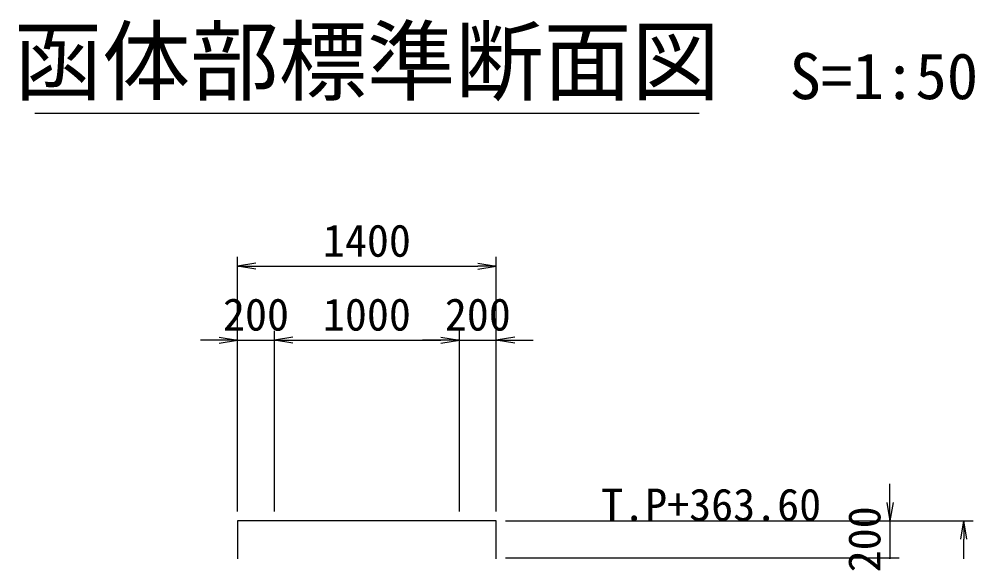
# Model space of a CAD drawing. Header units: millimetres. Extents: x 156724 to 219930, y -98905 to 17820.
# Drawn here: x 161271 to 166442, y -1184 to 1701 of the extents above; entities that cross this region are included whole.
import ezdxf
from ezdxf.enums import TextEntityAlignment as Align

# ---------------------------------------------------------------- set-up
doc = ezdxf.new("R2010")
doc.units = ezdxf.units.MM
doc.header["$LTSCALE"] = 60
doc.header["$PDSIZE"] = 300
doc.layers.get('Defpoints').update_dxf_attribs({"color": 151})
for name, color, linetype, lineweight in [('D-STR-DIM', 7, 'Continuous', 13), ('D-STR-HTXT', 7, 'Continuous', 13), ('D-STR-STR6', 7, 'Continuous', 13), ('D-TTL-LINE', 7, 'Continuous', 13), ('D-TTL-TXT', 7, 'Continuous', 13)]:
    doc.layers.add(name, color=color, linetype=linetype, lineweight=lineweight)
doc.styles.add('MS ゴシック', font='MS Gothic.ttf')
doc.styles.add('YOKO_GOTHIC', font='MS Gothic.ttf')
doc.styles.add('ＭＳ ゴシック', font='MS Gothic.ttf')
doc.dimstyles.new('S50', dxfattribs={"dimscale": 50, "dimtxt": 3.5, "dimasz": 2, "dimexe": 1, "dimexo": 1, "dimgap": 1, "dimtad": 1, "dimdec": 0, "dimzin": 1, "dimdsep": 46, "dimtxsty": 'YOKO_GOTHIC', "dimblk": 'OPEN', "dimcen": 0, "dimclrd": 256, "dimclre": 256, "dimclrt": 256, "dimaunit": 1, "dimadec": 3, "dimazin": 0, "dimtfac": 1, "dimtdec": 0, "dimtix": 1, "dimtmove": 2, "dimatfit": 3, "dimldrblk": 'OPEN', "dimfxl": 1, "dimlwd": -1, "dimlwe": -1, "dimarcsym": 0})

# ---------------------------------------------------------------- blocks, each defined once
blk = doc.blocks.new('_Open')
at = {"color": 0, "linetype": 'ByBlock', "lineweight": -2}
for p, q in [((-1, 0.167), (0, 0)), ((-1, -0.167), (0, 0)), ((0, 0), (-1, 0))]:
    blk.add_line(p, q, dxfattribs=at)
blk = doc.blocks.new('*D561')
at = {"layer": 'D-STR-DIM', "transparency": 16777216}
for p, q in [((162452.7, -965.4), (162452.7, 13)), ((162652.7, -965.4), (162652.7, 13)), ((162352.7, -37), (162252.7, -37)), ((162452.7, -37), (162652.7, -37)), ((162752.7, -37), (162852.7, -37))]:
    blk.add_line(p, q, dxfattribs=at)
at = {"layer": 'Defpoints', "color": 0, "transparency": 16777216}
for p in [(162652.7, -37), (162452.7, -1015.4), (162652.7, -1015.4)]:
    blk.add_point(p, dxfattribs=at)
at = {"layer": 'D-STR-DIM', "transparency": 16777216, "xscale": 100, "yscale": 100, "zscale": 100}
blk.add_blockref('_Open', (162452.7, -37), dxfattribs=at)
at = {"layer": 'D-STR-DIM', "transparency": 16777216, "xscale": 100, "yscale": 100, "zscale": 100, "rotation": 180}
blk.add_blockref('_Open', (162652.7, -37), dxfattribs=at)
at = {"layer": 'D-STR-DIM', "transparency": 16777216, "insert": (162552.7, 100.5), "char_height": 175, "attachment_point": 5, "style": 'YOKO_GOTHIC'}
blk.add_mtext('200', dxfattribs=at)
blk = doc.blocks.new('*D562')
at = {"layer": 'D-STR-DIM', "transparency": 16777216}
for p, q in [((162652.7, -965.4), (162652.7, 13)), ((163652.7, -965.4), (163652.7, 13)), ((162752.7, -37), (163552.7, -37))]:
    blk.add_line(p, q, dxfattribs=at)
at = {"layer": 'Defpoints', "color": 0, "transparency": 16777216}
for p in [(163652.7, -37), (162652.7, -1015.4), (163652.7, -1015.4)]:
    blk.add_point(p, dxfattribs=at)
at = {"layer": 'D-STR-DIM', "transparency": 16777216, "xscale": 100, "yscale": 100, "zscale": 100, "rotation": 180}
blk.add_blockref('_Open', (162652.7, -37), dxfattribs=at)
at = {"layer": 'D-STR-DIM', "transparency": 16777216, "xscale": 100, "yscale": 100, "zscale": 100}
blk.add_blockref('_Open', (163652.7, -37), dxfattribs=at)
at = {"layer": 'D-STR-DIM', "transparency": 16777216, "insert": (163152.7, 100.5), "char_height": 175, "attachment_point": 5, "style": 'YOKO_GOTHIC'}
blk.add_mtext('1000', dxfattribs=at)
blk = doc.blocks.new('*D563')
at = {"layer": 'D-STR-DIM', "transparency": 16777216}
for p, q in [((163652.7, -965.4), (163652.7, 13)), ((163852.7, -965.4), (163852.7, 13)), ((163552.7, -37), (163452.7, -37)), ((163652.7, -37), (163852.7, -37)), ((163952.7, -37), (164052.7, -37))]:
    blk.add_line(p, q, dxfattribs=at)
at = {"layer": 'Defpoints', "color": 0, "transparency": 16777216}
for p in [(163852.7, -37), (163652.7, -1015.4), (163852.7, -1015.4)]:
    blk.add_point(p, dxfattribs=at)
at = {"layer": 'D-STR-DIM', "transparency": 16777216, "xscale": 100, "yscale": 100, "zscale": 100}
blk.add_blockref('_Open', (163652.7, -37), dxfattribs=at)
at = {"layer": 'D-STR-DIM', "transparency": 16777216, "xscale": 100, "yscale": 100, "zscale": 100, "rotation": 180}
blk.add_blockref('_Open', (163852.7, -37), dxfattribs=at)
at = {"layer": 'D-STR-DIM', "transparency": 16777216, "insert": (163752.7, 100.5), "char_height": 175, "attachment_point": 5, "style": 'YOKO_GOTHIC'}
blk.add_mtext('200', dxfattribs=at)
blk = doc.blocks.new('*D564')
at = {"layer": 'D-STR-DIM', "transparency": 16777216}
for p, q in [((162452.7, -965.4), (162452.7, 413)), ((162552.7, 363), (163752.7, 363)), ((163852.7, -965.4), (163852.7, 413))]:
    blk.add_line(p, q, dxfattribs=at)
at = {"layer": 'Defpoints', "color": 0, "transparency": 16777216}
for p in [(163852.7, 363), (162452.7, -1015.4), (163852.7, -1015.4)]:
    blk.add_point(p, dxfattribs=at)
at = {"layer": 'D-STR-DIM', "transparency": 16777216, "xscale": 100, "yscale": 100, "zscale": 100, "rotation": 180}
blk.add_blockref('_Open', (162452.7, 363), dxfattribs=at)
at = {"layer": 'D-STR-DIM', "transparency": 16777216, "xscale": 100, "yscale": 100, "zscale": 100}
blk.add_blockref('_Open', (163852.7, 363), dxfattribs=at)
at = {"layer": 'D-STR-DIM', "transparency": 16777216, "insert": (163152.7, 500.5), "char_height": 175, "attachment_point": 5, "style": 'YOKO_GOTHIC'}
blk.add_mtext('1400', dxfattribs=at)
blk = doc.blocks.new('*D349')
at = {"layer": 'D-STR-DIM', "transparency": 16777216}
for p, q in [((165982.2, -915.4), (165982.2, -815.4)), ((163902.7, -1015.4), (166032.2, -1015.4)), ((165982.2, -1015.4), (165982.2, -1215.4)), ((163902.7, -1215.4), (166032.2, -1215.4)), ((165982.2, -1315.4), (165982.2, -1415.4))]:
    blk.add_line(p, q, dxfattribs=at)
at = {"layer": 'Defpoints', "color": 0, "transparency": 16777216}
for p in [(163852.7, -1015.4), (163852.7, -1215.4), (165982.2, -1215.4)]:
    blk.add_point(p, dxfattribs=at)
at = {"layer": 'D-STR-DIM', "transparency": 16777216, "xscale": 100, "yscale": 100, "zscale": 100}
for p, rotation in [((165982.2, -1015.4), 270), ((165982.2, -1215.4), 90)]:
    blk.add_blockref('_Open', p, dxfattribs=dict(at, rotation=rotation))
at = {"layer": 'D-STR-DIM', "transparency": 16777216, "insert": (165844.7, -1115.4), "char_height": 175, "attachment_point": 5, "rotation": 90, "style": 'YOKO_GOTHIC'}
blk.add_mtext('200', dxfattribs=at)
blk = doc.blocks.new('*D351')
at = {"layer": 'D-STR-DIM', "transparency": 16777216}
for p, q in [((163902.7, -1015.4), (166432.2, -1015.4)), ((166382.2, -3315.4), (166382.2, -1115.4)), ((163902.7, -3415.4), (166432.2, -3415.4))]:
    blk.add_line(p, q, dxfattribs=at)
at = {"layer": 'Defpoints', "color": 0, "transparency": 16777216}
for p in [(163852.7, -1015.4), (166382.2, -1015.4), (163852.7, -3415.4)]:
    blk.add_point(p, dxfattribs=at)
at = {"layer": 'D-STR-DIM', "transparency": 16777216, "xscale": 100, "yscale": 100, "zscale": 100}
for p, rotation in [((166382.2, -1015.4), 90), ((166382.2, -3415.4), 270)]:
    blk.add_blockref('_Open', p, dxfattribs=dict(at, rotation=rotation))
at = {"layer": 'D-STR-DIM', "transparency": 16777216, "insert": (166244.7, -2215.4), "char_height": 175, "attachment_point": 5, "rotation": 90, "style": 'YOKO_GOTHIC'}
blk.add_mtext('2400', dxfattribs=at)

msp = doc.modelspace()

# ---------------------------------------------------------------- linework, layer by layer
at = {"layer": 'D-STR-STR6'}
msp.add_lwpolyline([(162452.7, -3415.4), (163852.7, -3415.4), (163852.7, -1015.4), (162452.7, -1015.4)], close=True, dxfattribs=at)
at = {"layer": 'D-TTL-LINE'}
msp.add_line((161356.1, 1192.5), (164949.4, 1192.5), dxfattribs=at)

# ---------------------------------------------------------------- texts
at = {"layer": 'D-STR-HTXT', "ltscale": 0.01, "style": 'ＭＳ ゴシック'}
msp.add_text('T.P+363.60', height=175, dxfattribs=at).set_placement((164419.6, -1015.4))
at = {"layer": 'D-TTL-TXT', "style": 'MS ゴシック'}
for s, height, p in [('函体部標準断面図', 350, (163152.7, 1192.5)), ('S=1:50', 250, (165949.4, 1192.5))]:
    msp.add_text(s, height=height, dxfattribs=at).set_placement(p, align=Align.BOTTOM_CENTER)

# ---------------------------------------------------------------- dimensions: what is measured, and where the dimension line sits
at = {"layer": 'D-STR-DIM'}
for base, p1, p2, picture, middle in [((163852.7, 363), (162452.7, -1015.4), (163852.7, -1015.4), '*D564', (163152.7, 500.5)), ((162652.7, -37), (162452.7, -1015.4), (162652.7, -1015.4), '*D561', (162552.7, 100.5)), ((163652.7, -37), (162652.7, -1015.4), (163652.7, -1015.4), '*D562', (163152.7, 100.5)), ((163852.7, -37), (163652.7, -1015.4), (163852.7, -1015.4), '*D563', (163752.7, 100.5))]:
    dim = msp.add_linear_dim(base=base, p1=p1, p2=p2, dimstyle='S50', dxfattribs=at)
    dim.commit()
    dim.dimension.update_dxf_attribs({"geometry": picture, "text_midpoint": middle})
for base, p1, p2, picture, middle in [((165982.2, -1215.4), (163852.7, -1015.4), (163852.7, -1215.4), '*D349', (165844.7, -1115.4)), ((166382.2, -1015.4), (163852.7, -3415.4), (163852.7, -1015.4), '*D351', (166244.7, -2215.4))]:
    dim = msp.add_linear_dim(base=base, p1=p1, p2=p2, angle=90, dimstyle='S50', dxfattribs=at)
    dim.commit()
    dim.dimension.update_dxf_attribs({"geometry": picture, "text_midpoint": middle})

doc.saveas('drawing.dxf')
